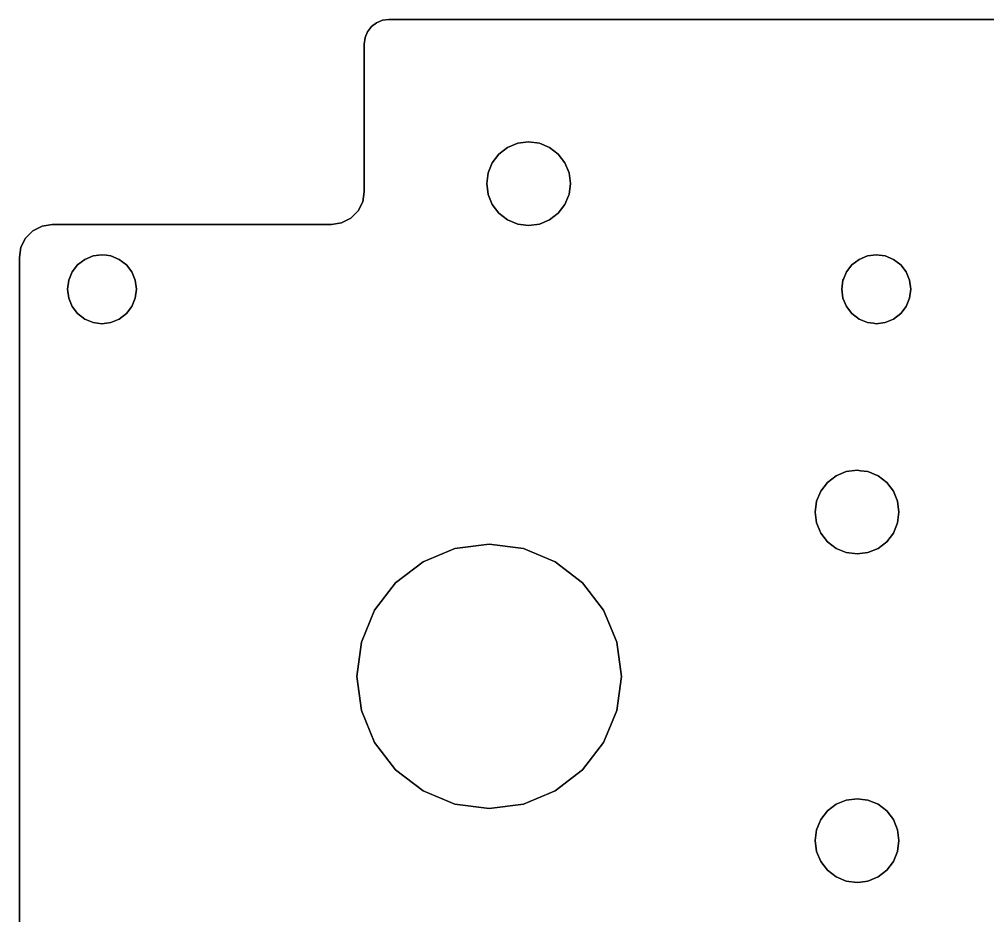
# Model space of a CAD drawing. Header units: metres. Extents: x 1388 to 2328, y 368 to 639.
# Drawn here: x 1388 to 1446.9, y 484.2 to 538.7 of the extents above; entities that cross this region are included whole.
import ezdxf

# ---------------------------------------------------------------- set-up
doc = ezdxf.new("R2010")
doc.units = ezdxf.units.M

msp = doc.modelspace()

# ---------------------------------------------------------------- linework, layer by layer
at = {"layer": 'Component#11'}
for p, q in [((1409.152, 537.992, 103.632), (1409.391, 538.303, 103.632)), ((1409.391, 538.303, 109.632), (1409.152, 537.992, 109.632)), ((1409.391, 538.303, 103.632), (1409.701, 538.541, 103.632)), ((1409.701, 538.541, 109.632), (1409.391, 538.303, 109.632)), ((1409.391, 538.303, 103.632), (1409.391, 538.303, 109.632)), ((1409.701, 538.541, 103.632), (1410.063, 538.691, 103.632)), ((1410.063, 538.691, 109.632), (1409.701, 538.541, 109.632)), ((1409.701, 538.541, 103.632), (1409.701, 538.541, 109.632)), ((1410.063, 538.691, 103.632), (1410.451, 538.742, 103.632)), ((1410.451, 538.742, 109.632), (1410.063, 538.691, 109.632)), ((1410.063, 538.691, 103.632), (1410.063, 538.691, 109.632)), ((1410.451, 538.742, 103.632), (1449.322, 538.738, 103.632)), ((1449.322, 538.738, 109.632), (1410.451, 538.742, 109.632)), ((1410.451, 538.742, 103.632), (1410.451, 538.742, 109.632)), ((1408.951, 537.242, 103.632), (1409.002, 537.63, 103.632)), ((1409.002, 537.63, 109.632), (1408.951, 537.242, 109.632)), ((1409.002, 537.63, 103.632), (1409.152, 537.992, 103.632)), ((1409.152, 537.992, 109.632), (1409.002, 537.63, 109.632)), ((1409.002, 537.63, 103.632), (1409.002, 537.63, 109.632)), ((1409.152, 537.992, 103.632), (1409.152, 537.992, 109.632)), ((1408.951, 528.25, 103.632), (1408.951, 537.242, 103.632)), ((1408.951, 537.242, 109.632), (1408.951, 528.25, 109.632)), ((1408.951, 537.242, 103.632), (1408.951, 537.242, 109.632)), ((1418.291, 531.204, 103.632), (1417.676, 530.95, 103.632)), ((1417.676, 530.95, 109.632), (1418.291, 531.204, 109.632)), ((1418.951, 531.291, 103.632), (1418.291, 531.204, 103.632)), ((1418.291, 531.204, 109.632), (1418.951, 531.291, 109.632)), ((1418.291, 531.204, 103.632), (1418.291, 531.204, 109.632)), ((1419.611, 531.204, 103.632), (1418.951, 531.291, 103.632)), ((1418.951, 531.291, 103.632), (1418.951, 531.291, 109.632)), ((1418.951, 531.291, 109.632), (1419.611, 531.204, 109.632)), ((1420.226, 530.95, 103.632), (1419.611, 531.204, 103.632)), ((1419.611, 531.204, 103.632), (1419.611, 531.204, 109.632)), ((1419.611, 531.204, 109.632), (1420.226, 530.95, 109.632)), ((1417.148, 530.544, 103.632), (1416.743, 530.016, 103.632)), ((1416.743, 530.016, 109.632), (1417.148, 530.544, 109.632)), ((1417.676, 530.95, 103.632), (1417.148, 530.544, 103.632)), ((1417.148, 530.544, 109.632), (1417.676, 530.95, 109.632)), ((1417.148, 530.544, 103.632), (1417.148, 530.544, 109.632)), ((1417.676, 530.95, 103.632), (1417.676, 530.95, 109.632)), ((1420.754, 530.544, 103.632), (1420.226, 530.95, 103.632)), ((1420.226, 530.95, 103.632), (1420.226, 530.95, 109.632)), ((1420.226, 530.95, 109.632), (1420.754, 530.544, 109.632)), ((1421.16, 530.016, 103.632), (1420.754, 530.544, 103.632)), ((1420.754, 530.544, 103.632), (1420.754, 530.544, 109.632)), ((1420.754, 530.544, 109.632), (1421.16, 530.016, 109.632)), ((1416.743, 530.016, 103.632), (1416.488, 529.401, 103.632)), ((1416.488, 529.401, 109.632), (1416.743, 530.016, 109.632)), ((1416.743, 530.016, 103.632), (1416.743, 530.016, 109.632)), ((1421.414, 529.401, 103.632), (1421.16, 530.016, 103.632)), ((1421.16, 530.016, 103.632), (1421.16, 530.016, 109.632)), ((1421.16, 530.016, 109.632), (1421.414, 529.401, 109.632)), ((1416.488, 529.401, 103.632), (1416.401, 528.741, 103.632)), ((1416.401, 528.741, 109.632), (1416.488, 529.401, 109.632)), ((1416.488, 529.401, 103.632), (1416.488, 529.401, 109.632)), ((1421.501, 528.741, 103.632), (1421.414, 529.401, 103.632)), ((1421.414, 529.401, 103.632), (1421.414, 529.401, 109.632)), ((1421.414, 529.401, 109.632), (1421.501, 528.741, 109.632)), ((1408.853, 527.632, 103.632), (1408.951, 528.25, 103.632)), ((1408.951, 528.25, 109.632), (1408.853, 527.632, 109.632)), ((1408.951, 528.25, 103.632), (1408.951, 528.25, 109.632)), ((1416.401, 528.741, 103.632), (1416.488, 528.081, 103.632)), ((1416.401, 528.741, 103.632), (1416.401, 528.741, 109.632)), ((1416.488, 528.081, 109.632), (1416.401, 528.741, 109.632)), ((1421.414, 528.081, 103.632), (1421.501, 528.741, 103.632)), ((1421.501, 528.741, 109.632), (1421.414, 528.081, 109.632)), ((1421.501, 528.741, 103.632), (1421.501, 528.741, 109.632)), ((1408.569, 527.075, 103.632), (1408.853, 527.632, 103.632)), ((1408.853, 527.632, 109.632), (1408.569, 527.075, 109.632)), ((1408.853, 527.632, 103.632), (1408.853, 527.632, 109.632)), ((1416.488, 528.081, 103.632), (1416.743, 527.466, 103.632)), ((1416.488, 528.081, 103.632), (1416.488, 528.081, 109.632)), ((1416.743, 527.466, 109.632), (1416.488, 528.081, 109.632)), ((1421.16, 527.466, 103.632), (1421.382, 528.003, 103.632)), ((1421.382, 528.003, 109.632), (1421.16, 527.466, 109.632)), ((1421.382, 528.003, 103.632), (1421.414, 528.081, 103.632)), ((1421.414, 528.081, 109.632), (1421.382, 528.003, 109.632)), ((1421.382, 528.003, 103.632), (1421.382, 528.003, 109.632)), ((1421.414, 528.081, 103.632), (1421.414, 528.081, 109.632)), ((1408.127, 526.632, 103.632), (1408.569, 527.075, 103.632)), ((1408.569, 527.075, 109.632), (1408.127, 526.632, 109.632)), ((1408.569, 527.075, 103.632), (1408.569, 527.075, 109.632)), ((1416.743, 527.466, 103.632), (1417.148, 526.938, 103.632)), ((1416.743, 527.466, 109.632), (1416.743, 527.466, 103.632)), ((1417.148, 526.938, 109.632), (1416.743, 527.466, 109.632)), ((1420.754, 526.938, 103.632), (1421.16, 527.466, 103.632)), ((1421.16, 527.466, 109.632), (1420.754, 526.938, 109.632)), ((1421.16, 527.466, 103.632), (1421.16, 527.466, 109.632)), ((1407.569, 526.348, 103.632), (1408.127, 526.632, 103.632)), ((1408.127, 526.632, 109.632), (1407.569, 526.348, 109.632)), ((1408.127, 526.632, 103.632), (1408.127, 526.632, 109.632)), ((1417.148, 526.938, 103.632), (1417.676, 526.533, 103.632)), ((1417.148, 526.938, 103.632), (1417.148, 526.938, 109.632)), ((1417.676, 526.533, 109.632), (1417.148, 526.938, 109.632)), ((1417.676, 526.533, 103.632), (1418.291, 526.278, 103.632)), ((1417.676, 526.533, 103.632), (1417.676, 526.533, 109.632)), ((1418.291, 526.278, 109.632), (1417.676, 526.533, 109.632)), ((1419.611, 526.278, 103.632), (1420.226, 526.533, 103.632)), ((1420.226, 526.533, 109.632), (1419.611, 526.278, 109.632)), ((1420.226, 526.533, 103.632), (1420.754, 526.938, 103.632)), ((1420.754, 526.938, 109.632), (1420.226, 526.533, 109.632)), ((1420.226, 526.533, 103.632), (1420.226, 526.533, 109.632)), ((1420.754, 526.938, 103.632), (1420.754, 526.938, 109.632)), ((1388.333, 525.426, 103.632), (1388.776, 525.868, 103.632)), ((1388.776, 525.868, 109.632), (1388.333, 525.426, 109.632)), ((1388.776, 525.868, 103.632), (1389.333, 526.152, 103.632)), ((1389.333, 526.152, 109.632), (1388.776, 525.868, 109.632)), ((1388.776, 525.868, 103.632), (1388.776, 525.868, 109.632)), ((1389.333, 526.152, 103.632), (1389.951, 526.25, 103.632)), ((1389.951, 526.25, 109.632), (1389.333, 526.152, 109.632)), ((1389.333, 526.152, 103.632), (1389.333, 526.152, 109.632)), ((1389.951, 526.25, 103.632), (1406.951, 526.25, 103.632)), ((1406.951, 526.25, 109.632), (1389.951, 526.25, 109.632)), ((1389.951, 526.25, 103.632), (1389.951, 526.25, 109.632)), ((1406.951, 526.25, 103.632), (1407.569, 526.348, 103.632)), ((1407.569, 526.348, 109.632), (1406.951, 526.25, 109.632)), ((1406.951, 526.25, 103.632), (1406.951, 526.25, 109.632)), ((1407.569, 526.348, 103.632), (1407.569, 526.348, 109.632)), ((1418.291, 526.278, 103.632), (1418.951, 526.191, 103.632)), ((1418.291, 526.278, 103.632), (1418.291, 526.278, 109.632)), ((1418.951, 526.191, 109.632), (1418.291, 526.278, 109.632)), ((1418.951, 526.191, 103.632), (1419.611, 526.278, 103.632)), ((1419.611, 526.278, 109.632), (1418.951, 526.191, 109.632)), ((1418.951, 526.191, 103.632), (1418.951, 526.191, 109.632)), ((1419.611, 526.278, 103.632), (1419.611, 526.278, 109.632)), ((1388.049, 524.868, 103.632), (1388.333, 525.426, 103.632)), ((1388.333, 525.426, 109.632), (1388.049, 524.868, 109.632)), ((1388.333, 525.426, 103.632), (1388.333, 525.426, 109.632)), ((1387.951, 524.25, 103.632), (1388.049, 524.868, 103.632)), ((1388.049, 524.868, 109.632), (1387.951, 524.25, 109.632)), ((1388.049, 524.868, 103.632), (1388.049, 524.868, 109.632)), ((1387.951, 472.25, 103.632), (1387.951, 524.25, 103.632)), ((1387.951, 524.25, 109.632), (1387.951, 472.25, 109.632)), ((1387.951, 524.25, 103.632), (1387.951, 524.25, 109.632)), ((1391.931, 524.13, 103.632), (1391.496, 523.796, 103.632)), ((1391.496, 523.796, 109.632), (1391.931, 524.13, 109.632)), ((1392.438, 524.34, 103.632), (1391.931, 524.13, 103.632)), ((1391.931, 524.13, 109.632), (1392.438, 524.34, 109.632)), ((1391.931, 524.13, 103.632), (1391.931, 524.13, 109.632)), ((1392.981, 524.411, 103.632), (1392.438, 524.34, 103.632)), ((1392.438, 524.34, 109.632), (1392.981, 524.411, 109.632)), ((1392.438, 524.34, 103.632), (1392.438, 524.34, 109.632)), ((1392.981, 524.411, 103.632), (1392.981, 524.411, 109.632)), ((1393.252, 524.376, 103.632), (1392.981, 524.411, 103.632)), ((1392.981, 524.411, 109.632), (1393.252, 524.376, 109.632)), ((1393.252, 524.376, 103.632), (1393.252, 524.376, 109.632)), ((1393.525, 524.34, 103.632), (1393.252, 524.376, 103.632)), ((1393.252, 524.376, 109.632), (1393.525, 524.34, 109.632)), ((1393.525, 524.34, 103.632), (1393.525, 524.34, 109.632)), ((1394.031, 524.13, 103.632), (1393.525, 524.34, 103.632)), ((1393.525, 524.34, 109.632), (1394.031, 524.13, 109.632)), ((1394.031, 524.13, 103.632), (1394.031, 524.13, 109.632)), ((1394.466, 523.796, 103.632), (1394.031, 524.13, 103.632)), ((1394.031, 524.13, 109.632), (1394.466, 523.796, 109.632)), ((1439.071, 524.13, 103.632), (1438.636, 523.796, 103.632)), ((1438.636, 523.796, 109.632), (1439.071, 524.13, 109.632)), ((1439.578, 524.34, 103.632), (1439.071, 524.13, 103.632)), ((1439.071, 524.13, 109.632), (1439.578, 524.34, 109.632)), ((1439.071, 524.13, 103.632), (1439.071, 524.13, 109.632)), ((1440.121, 524.411, 103.632), (1439.578, 524.34, 103.632)), ((1439.578, 524.34, 109.632), (1440.121, 524.411, 109.632)), ((1439.578, 524.34, 103.632), (1439.578, 524.34, 109.632)), ((1440.121, 524.411, 103.632), (1440.121, 524.411, 109.632)), ((1440.665, 524.34, 103.632), (1440.121, 524.411, 103.632)), ((1440.121, 524.411, 109.632), (1440.665, 524.34, 109.632)), ((1440.665, 524.34, 103.632), (1440.665, 524.34, 109.632)), ((1441.171, 524.13, 103.632), (1440.665, 524.34, 103.632)), ((1440.665, 524.34, 109.632), (1441.171, 524.13, 109.632)), ((1441.171, 524.13, 103.632), (1441.171, 524.13, 109.632)), ((1441.606, 523.796, 103.632), (1441.171, 524.13, 103.632)), ((1441.171, 524.13, 109.632), (1441.606, 523.796, 109.632)), ((1391.496, 523.796, 103.632), (1391.163, 523.361, 103.632)), ((1391.163, 523.361, 109.632), (1391.496, 523.796, 109.632)), ((1391.496, 523.796, 103.632), (1391.496, 523.796, 109.632)), ((1394.466, 523.796, 103.632), (1394.466, 523.796, 109.632)), ((1394.8, 523.361, 103.632), (1394.466, 523.796, 103.632)), ((1394.466, 523.796, 109.632), (1394.8, 523.361, 109.632)), ((1438.636, 523.796, 103.632), (1438.303, 523.361, 103.632)), ((1438.303, 523.361, 109.632), (1438.636, 523.796, 109.632)), ((1438.636, 523.796, 103.632), (1438.636, 523.796, 109.632)), ((1441.606, 523.796, 103.632), (1441.606, 523.796, 109.632)), ((1441.94, 523.361, 103.632), (1441.606, 523.796, 103.632)), ((1441.606, 523.796, 109.632), (1441.94, 523.361, 109.632)), ((1391.163, 523.361, 103.632), (1390.953, 522.855, 103.632)), ((1390.953, 522.855, 109.632), (1391.163, 523.361, 109.632)), ((1391.163, 523.361, 103.632), (1391.163, 523.361, 109.632)), ((1394.8, 523.361, 103.632), (1394.8, 523.361, 109.632)), ((1395.01, 522.855, 103.632), (1394.8, 523.361, 103.632)), ((1394.8, 523.361, 109.632), (1395.01, 522.855, 109.632)), ((1438.119, 522.919, 103.632), (1438.093, 522.855, 103.632)), ((1438.093, 522.855, 109.632), (1438.119, 522.919, 109.632)), ((1438.303, 523.361, 103.632), (1438.119, 522.919, 103.632)), ((1438.119, 522.919, 109.632), (1438.303, 523.361, 109.632)), ((1438.119, 522.919, 103.632), (1438.119, 522.919, 109.632)), ((1438.303, 523.361, 103.632), (1438.303, 523.361, 109.632)), ((1441.94, 523.361, 103.632), (1441.94, 523.361, 109.632)), ((1442.15, 522.855, 103.632), (1441.94, 523.361, 103.632)), ((1441.94, 523.361, 109.632), (1442.15, 522.855, 109.632)), ((1390.953, 522.855, 103.632), (1390.881, 522.311, 103.632)), ((1390.881, 522.311, 109.632), (1390.953, 522.855, 109.632)), ((1390.881, 522.311, 103.632), (1390.881, 522.311, 109.632)), ((1390.881, 522.311, 103.632), (1390.953, 521.768, 103.632)), ((1390.953, 521.768, 109.632), (1390.881, 522.311, 109.632)), ((1390.953, 522.855, 103.632), (1390.953, 522.855, 109.632)), ((1395.01, 522.855, 103.632), (1395.01, 522.855, 109.632)), ((1395.081, 522.311, 103.632), (1395.01, 522.855, 103.632)), ((1395.01, 522.855, 109.632), (1395.081, 522.311, 109.632)), ((1395.01, 521.768, 103.632), (1395.081, 522.311, 103.632)), ((1395.081, 522.311, 109.632), (1395.01, 521.768, 109.632)), ((1395.081, 522.311, 103.632), (1395.081, 522.311, 109.632)), ((1438.093, 522.855, 103.632), (1438.021, 522.311, 103.632)), ((1438.021, 522.311, 109.632), (1438.093, 522.855, 109.632)), ((1438.021, 522.311, 103.632), (1438.021, 522.311, 109.632)), ((1438.021, 522.311, 103.632), (1438.093, 521.768, 103.632)), ((1438.093, 521.768, 109.632), (1438.021, 522.311, 109.632)), ((1438.093, 522.855, 103.632), (1438.093, 522.855, 109.632)), ((1442.15, 522.855, 103.632), (1442.15, 522.855, 109.632)), ((1442.221, 522.311, 103.632), (1442.15, 522.855, 103.632)), ((1442.15, 522.855, 109.632), (1442.221, 522.311, 109.632)), ((1442.15, 521.768, 103.632), (1442.221, 522.311, 103.632)), ((1442.221, 522.311, 109.632), (1442.15, 521.768, 109.632)), ((1442.221, 522.311, 109.632), (1442.221, 522.311, 103.632)), ((1390.953, 521.768, 109.632), (1390.953, 521.768, 103.632)), ((1390.953, 521.768, 103.632), (1391.163, 521.261, 103.632)), ((1391.163, 521.261, 109.632), (1390.953, 521.768, 109.632)), ((1394.8, 521.261, 103.632), (1395.01, 521.768, 103.632)), ((1395.01, 521.768, 109.632), (1394.8, 521.261, 109.632)), ((1395.01, 521.768, 103.632), (1395.01, 521.768, 109.632)), ((1438.093, 521.768, 103.632), (1438.093, 521.768, 109.632)), ((1438.093, 521.768, 103.632), (1438.303, 521.261, 103.632)), ((1438.303, 521.261, 109.632), (1438.093, 521.768, 109.632)), ((1441.94, 521.261, 103.632), (1442.15, 521.768, 103.632)), ((1442.15, 521.768, 109.632), (1441.94, 521.261, 109.632)), ((1442.15, 521.768, 103.632), (1442.15, 521.768, 109.632)), ((1391.163, 521.261, 103.632), (1391.163, 521.261, 109.632)), ((1391.163, 521.261, 103.632), (1391.496, 520.826, 103.632)), ((1391.496, 520.826, 109.632), (1391.163, 521.261, 109.632)), ((1394.466, 520.826, 103.632), (1394.8, 521.261, 103.632)), ((1394.8, 521.261, 109.632), (1394.466, 520.826, 109.632)), ((1394.8, 521.261, 103.632), (1394.8, 521.261, 109.632)), ((1438.303, 521.261, 103.632), (1438.303, 521.261, 109.632)), ((1438.303, 521.261, 103.632), (1438.636, 520.826, 103.632)), ((1438.636, 520.826, 109.632), (1438.303, 521.261, 109.632)), ((1441.606, 520.826, 103.632), (1441.94, 521.261, 103.632)), ((1441.94, 521.261, 109.632), (1441.606, 520.826, 109.632)), ((1441.94, 521.261, 103.632), (1441.94, 521.261, 109.632)), ((1391.496, 520.826, 103.632), (1391.496, 520.826, 109.632)), ((1391.496, 520.826, 103.632), (1391.931, 520.493, 103.632)), ((1391.931, 520.493, 109.632), (1391.496, 520.826, 109.632)), ((1394.031, 520.493, 103.632), (1394.466, 520.826, 103.632)), ((1394.466, 520.826, 109.632), (1394.031, 520.493, 109.632)), ((1394.466, 520.826, 103.632), (1394.466, 520.826, 109.632)), ((1438.636, 520.826, 103.632), (1438.636, 520.826, 109.632)), ((1438.636, 520.826, 103.632), (1439.071, 520.493, 103.632)), ((1439.071, 520.493, 109.632), (1438.636, 520.826, 109.632)), ((1441.171, 520.493, 103.632), (1441.606, 520.826, 103.632)), ((1441.606, 520.826, 109.632), (1441.171, 520.493, 109.632)), ((1441.606, 520.826, 103.632), (1441.606, 520.826, 109.632)), ((1391.931, 520.493, 103.632), (1391.931, 520.493, 109.632)), ((1391.931, 520.493, 103.632), (1392.438, 520.283, 103.632)), ((1392.438, 520.283, 109.632), (1391.931, 520.493, 109.632)), ((1392.438, 520.283, 103.632), (1392.438, 520.283, 109.632)), ((1392.438, 520.283, 103.632), (1392.981, 520.211, 103.632)), ((1392.981, 520.211, 109.632), (1392.438, 520.283, 109.632)), ((1392.981, 520.211, 103.632), (1393.252, 520.247, 103.632)), ((1393.252, 520.247, 109.632), (1392.981, 520.211, 109.632)), ((1392.981, 520.211, 103.632), (1392.981, 520.211, 109.632)), ((1393.252, 520.247, 103.632), (1393.525, 520.283, 103.632)), ((1393.525, 520.283, 109.632), (1393.252, 520.247, 109.632)), ((1393.252, 520.247, 103.632), (1393.252, 520.247, 109.632)), ((1393.525, 520.283, 103.632), (1394.031, 520.493, 103.632)), ((1394.031, 520.493, 109.632), (1393.525, 520.283, 109.632)), ((1393.525, 520.283, 103.632), (1393.525, 520.283, 109.632)), ((1394.031, 520.493, 103.632), (1394.031, 520.493, 109.632)), ((1439.071, 520.493, 103.632), (1439.071, 520.493, 109.632)), ((1439.071, 520.493, 103.632), (1439.578, 520.283, 103.632)), ((1439.578, 520.283, 109.632), (1439.071, 520.493, 109.632)), ((1439.578, 520.283, 103.632), (1439.578, 520.283, 109.632)), ((1439.578, 520.283, 103.632), (1439.942, 520.235, 103.632)), ((1439.942, 520.235, 109.632), (1439.578, 520.283, 109.632)), ((1439.942, 520.235, 103.632), (1439.942, 520.235, 109.632)), ((1439.942, 520.235, 103.632), (1440.121, 520.211, 103.632)), ((1440.121, 520.211, 109.632), (1439.942, 520.235, 109.632)), ((1440.121, 520.211, 103.632), (1440.665, 520.283, 103.632)), ((1440.665, 520.283, 109.632), (1440.121, 520.211, 109.632)), ((1440.121, 520.211, 103.632), (1440.121, 520.211, 109.632)), ((1440.665, 520.283, 103.632), (1441.171, 520.493, 103.632)), ((1441.171, 520.493, 109.632), (1440.665, 520.283, 109.632)), ((1440.665, 520.283, 103.632), (1440.665, 520.283, 109.632)), ((1441.171, 520.493, 103.632), (1441.171, 520.493, 109.632)), ((1438.291, 511.204, 103.632), (1437.676, 510.95, 103.632)), ((1437.676, 510.95, 109.632), (1438.291, 511.204, 109.632)), ((1438.951, 511.291, 103.632), (1438.291, 511.204, 103.632)), ((1438.291, 511.204, 109.632), (1438.951, 511.291, 109.632)), ((1438.291, 511.204, 103.632), (1438.291, 511.204, 109.632)), ((1438.951, 511.291, 103.632), (1438.951, 511.291, 109.632)), ((1439.169, 511.263, 103.632), (1438.951, 511.291, 103.632)), ((1438.951, 511.291, 109.632), (1439.169, 511.263, 109.632)), ((1439.169, 511.263, 103.632), (1439.169, 511.263, 109.632)), ((1439.611, 511.204, 103.632), (1439.169, 511.263, 103.632)), ((1439.169, 511.263, 109.632), (1439.611, 511.204, 109.632)), ((1439.611, 511.204, 103.632), (1439.611, 511.204, 109.632)), ((1440.226, 510.95, 103.632), (1439.611, 511.204, 103.632)), ((1439.611, 511.204, 109.632), (1440.226, 510.95, 109.632)), ((1437.148, 510.544, 103.632), (1436.743, 510.016, 103.632)), ((1436.743, 510.016, 109.632), (1437.148, 510.544, 109.632)), ((1437.676, 510.95, 103.632), (1437.148, 510.544, 103.632)), ((1437.148, 510.544, 109.632), (1437.676, 510.95, 109.632)), ((1437.148, 510.544, 103.632), (1437.148, 510.544, 109.632)), ((1437.676, 510.95, 103.632), (1437.676, 510.95, 109.632)), ((1440.226, 510.95, 103.632), (1440.226, 510.95, 109.632)), ((1440.754, 510.544, 103.632), (1440.226, 510.95, 103.632)), ((1440.226, 510.95, 109.632), (1440.754, 510.544, 109.632)), ((1440.754, 510.544, 103.632), (1440.754, 510.544, 109.632)), ((1441.16, 510.016, 103.632), (1440.754, 510.544, 103.632)), ((1440.754, 510.544, 109.632), (1441.16, 510.016, 109.632)), ((1436.743, 510.016, 103.632), (1436.488, 509.401, 103.632)), ((1436.488, 509.401, 109.632), (1436.743, 510.016, 109.632)), ((1436.743, 510.016, 103.632), (1436.743, 510.016, 109.632)), ((1441.16, 510.016, 103.632), (1441.16, 510.016, 109.632)), ((1441.414, 509.401, 103.632), (1441.16, 510.016, 103.632)), ((1441.16, 510.016, 109.632), (1441.414, 509.401, 109.632)), ((1436.488, 509.401, 103.632), (1436.401, 508.741, 103.632)), ((1436.401, 508.741, 109.632), (1436.488, 509.401, 109.632)), ((1436.488, 509.401, 103.632), (1436.488, 509.401, 109.632)), ((1441.414, 509.401, 103.632), (1441.414, 509.401, 109.632)), ((1441.501, 508.741, 103.632), (1441.414, 509.401, 103.632)), ((1441.414, 509.401, 109.632), (1441.501, 508.741, 109.632)), ((1436.401, 508.741, 103.632), (1436.401, 508.741, 109.632)), ((1436.401, 508.741, 103.632), (1436.488, 508.081, 103.632)), ((1436.488, 508.081, 109.632), (1436.401, 508.741, 109.632)), ((1441.414, 508.081, 103.632), (1441.501, 508.741, 103.632)), ((1441.501, 508.741, 109.632), (1441.414, 508.081, 109.632)), ((1441.501, 508.741, 103.632), (1441.501, 508.741, 109.632)), ((1436.488, 508.081, 103.632), (1436.488, 508.081, 109.632)), ((1436.488, 508.081, 103.632), (1436.642, 507.71, 103.632)), ((1436.642, 507.71, 109.632), (1436.488, 508.081, 109.632)), ((1436.642, 507.71, 103.632), (1436.642, 507.71, 109.632)), ((1436.642, 507.71, 103.632), (1436.743, 507.466, 103.632)), ((1436.743, 507.466, 109.632), (1436.642, 507.71, 109.632)), ((1441.16, 507.466, 103.632), (1441.414, 508.081, 103.632)), ((1441.414, 508.081, 109.632), (1441.16, 507.466, 109.632)), ((1441.414, 508.081, 103.632), (1441.414, 508.081, 109.632)), ((1436.743, 507.466, 103.632), (1436.743, 507.466, 109.632)), ((1436.743, 507.466, 103.632), (1437.148, 506.938, 103.632)), ((1437.148, 506.938, 109.632), (1436.743, 507.466, 109.632)), ((1440.754, 506.938, 103.632), (1441.16, 507.466, 103.632)), ((1441.16, 507.466, 109.632), (1440.754, 506.938, 109.632)), ((1441.16, 507.466, 103.632), (1441.16, 507.466, 109.632)), ((1414.468, 506.517, 103.632), (1412.526, 505.713, 103.632)), ((1412.526, 505.713, 109.632), (1414.468, 506.517, 109.632)), ((1416.551, 506.791, 103.632), (1414.468, 506.517, 103.632)), ((1414.468, 506.517, 109.632), (1416.551, 506.791, 109.632)), ((1414.468, 506.517, 109.632), (1414.468, 506.517, 103.632)), ((1418.635, 506.517, 103.632), (1416.551, 506.791, 103.632)), ((1416.551, 506.791, 109.632), (1418.635, 506.517, 109.632)), ((1416.551, 506.791, 109.632), (1416.551, 506.791, 103.632)), ((1420.576, 505.713, 103.632), (1418.635, 506.517, 103.632)), ((1418.635, 506.517, 109.632), (1420.576, 505.713, 109.632)), ((1418.635, 506.517, 109.632), (1418.635, 506.517, 103.632)), ((1437.148, 506.938, 103.632), (1437.148, 506.938, 109.632)), ((1437.148, 506.938, 103.632), (1437.676, 506.533, 103.632)), ((1437.676, 506.533, 109.632), (1437.148, 506.938, 109.632)), ((1437.676, 506.533, 103.632), (1437.676, 506.533, 109.632)), ((1437.676, 506.533, 103.632), (1438.291, 506.278, 103.632)), ((1438.291, 506.278, 109.632), (1437.676, 506.533, 109.632)), ((1439.611, 506.278, 103.632), (1440.226, 506.533, 103.632)), ((1440.226, 506.533, 109.632), (1439.611, 506.278, 109.632)), ((1440.226, 506.533, 103.632), (1440.754, 506.938, 103.632)), ((1440.754, 506.938, 109.632), (1440.226, 506.533, 109.632)), ((1440.226, 506.533, 109.632), (1440.226, 506.533, 103.632)), ((1440.754, 506.938, 103.632), (1440.754, 506.938, 109.632)), ((1438.291, 506.278, 103.632), (1438.291, 506.278, 109.632)), ((1438.291, 506.278, 103.632), (1438.951, 506.191, 103.632)), ((1438.951, 506.191, 109.632), (1438.291, 506.278, 109.632)), ((1438.951, 506.191, 103.632), (1439.611, 506.278, 103.632)), ((1439.611, 506.278, 109.632), (1438.951, 506.191, 109.632)), ((1438.951, 506.191, 103.632), (1438.951, 506.191, 109.632)), ((1439.611, 506.278, 103.632), (1439.611, 506.278, 109.632)), ((1412.526, 505.713, 103.632), (1410.859, 504.433, 103.632)), ((1410.859, 504.433, 109.632), (1412.526, 505.713, 109.632)), ((1412.526, 505.713, 109.632), (1412.526, 505.713, 103.632)), ((1422.243, 504.433, 103.632), (1420.576, 505.713, 103.632)), ((1420.576, 505.713, 109.632), (1422.243, 504.433, 109.632)), ((1420.576, 505.713, 109.632), (1420.576, 505.713, 103.632)), ((1410.859, 504.433, 103.632), (1409.58, 502.766, 103.632)), ((1409.58, 502.766, 109.632), (1410.859, 504.433, 109.632)), ((1410.859, 504.433, 109.632), (1410.859, 504.433, 103.632)), ((1423.523, 502.766, 103.632), (1422.243, 504.433, 103.632)), ((1422.243, 504.433, 109.632), (1423.523, 502.766, 109.632)), ((1422.243, 504.433, 109.632), (1422.243, 504.433, 103.632)), ((1409.58, 502.766, 103.632), (1408.775, 500.825, 103.632)), ((1408.775, 500.825, 109.632), (1409.58, 502.766, 109.632)), ((1409.58, 502.766, 109.632), (1409.58, 502.766, 103.632)), ((1423.842, 501.996, 103.632), (1423.523, 502.766, 103.632)), ((1423.523, 502.766, 109.632), (1423.842, 501.996, 109.632)), ((1423.523, 502.766, 109.632), (1423.523, 502.766, 103.632)), ((1424.327, 500.825, 103.632), (1423.842, 501.996, 103.632)), ((1423.842, 501.996, 109.632), (1424.327, 500.825, 109.632)), ((1423.842, 501.996, 109.632), (1423.842, 501.996, 103.632)), ((1408.775, 500.825, 103.632), (1408.501, 498.741, 103.632)), ((1408.501, 498.741, 109.632), (1408.775, 500.825, 109.632)), ((1408.775, 500.825, 109.632), (1408.775, 500.825, 103.632)), ((1424.601, 498.741, 103.632), (1424.327, 500.825, 103.632)), ((1424.327, 500.825, 109.632), (1424.601, 498.741, 109.632)), ((1424.327, 500.825, 109.632), (1424.327, 500.825, 103.632)), ((1408.501, 498.741, 103.632), (1408.775, 496.658, 103.632)), ((1408.775, 496.658, 109.632), (1408.501, 498.741, 109.632)), ((1408.501, 498.741, 109.632), (1408.501, 498.741, 103.632)), ((1424.327, 496.658, 103.632), (1424.601, 498.741, 103.632)), ((1424.601, 498.741, 109.632), (1424.327, 496.658, 109.632)), ((1424.601, 498.741, 109.632), (1424.601, 498.741, 103.632)), ((1408.775, 496.658, 103.632), (1409.58, 494.716, 103.632)), ((1409.58, 494.716, 109.632), (1408.775, 496.658, 109.632)), ((1408.775, 496.658, 109.632), (1408.775, 496.658, 103.632)), ((1423.842, 495.487, 103.632), (1424.327, 496.658, 103.632)), ((1424.327, 496.658, 109.632), (1423.842, 495.487, 109.632)), ((1424.327, 496.658, 109.632), (1424.327, 496.658, 103.632)), ((1423.523, 494.716, 103.632), (1423.842, 495.487, 103.632)), ((1423.842, 495.487, 109.632), (1423.523, 494.716, 109.632)), ((1423.842, 495.487, 109.632), (1423.842, 495.487, 103.632)), ((1409.58, 494.716, 103.632), (1410.859, 493.049, 103.632)), ((1410.859, 493.049, 109.632), (1409.58, 494.716, 109.632)), ((1409.58, 494.716, 109.632), (1409.58, 494.716, 103.632)), ((1422.243, 493.049, 103.632), (1423.523, 494.716, 103.632)), ((1423.523, 494.716, 109.632), (1422.243, 493.049, 109.632)), ((1423.523, 494.716, 103.632), (1423.523, 494.716, 109.632)), ((1410.859, 493.049, 103.632), (1412.526, 491.77, 103.632)), ((1412.526, 491.77, 109.632), (1410.859, 493.049, 109.632)), ((1410.859, 493.049, 109.632), (1410.859, 493.049, 103.632)), ((1420.576, 491.77, 103.632), (1422.243, 493.049, 103.632)), ((1422.243, 493.049, 109.632), (1420.576, 491.77, 109.632)), ((1422.243, 493.049, 109.632), (1422.243, 493.049, 103.632)), ((1412.526, 491.77, 103.632), (1414.468, 490.966, 103.632)), ((1414.468, 490.966, 109.632), (1412.526, 491.77, 109.632)), ((1412.526, 491.77, 109.632), (1412.526, 491.77, 103.632)), ((1418.635, 490.966, 103.632), (1420.576, 491.77, 103.632)), ((1420.576, 491.77, 109.632), (1418.635, 490.966, 109.632)), ((1420.576, 491.77, 109.632), (1420.576, 491.77, 103.632)), ((1438.291, 491.204, 103.632), (1437.676, 490.95, 103.632)), ((1437.676, 490.95, 109.632), (1438.291, 491.204, 109.632)), ((1438.951, 491.291, 103.632), (1438.291, 491.204, 103.632)), ((1438.291, 491.204, 109.632), (1438.951, 491.291, 109.632)), ((1438.291, 491.204, 103.632), (1438.291, 491.204, 109.632)), ((1438.951, 491.291, 109.632), (1438.951, 491.291, 103.632)), ((1439.611, 491.204, 103.632), (1438.951, 491.291, 103.632)), ((1438.951, 491.291, 109.632), (1439.611, 491.204, 109.632)), ((1439.611, 491.204, 103.632), (1439.611, 491.204, 109.632)), ((1440.226, 490.95, 103.632), (1439.611, 491.204, 103.632)), ((1439.611, 491.204, 109.632), (1440.226, 490.95, 109.632)), ((1414.468, 490.966, 103.632), (1416.551, 490.691, 103.632)), ((1416.551, 490.691, 109.632), (1414.468, 490.966, 109.632)), ((1414.468, 490.966, 109.632), (1414.468, 490.966, 103.632)), ((1416.551, 490.691, 103.632), (1418.635, 490.966, 103.632)), ((1418.635, 490.966, 109.632), (1416.551, 490.691, 109.632)), ((1416.551, 490.691, 109.632), (1416.551, 490.691, 103.632)), ((1418.635, 490.966, 109.632), (1418.635, 490.966, 103.632)), ((1437.148, 490.544, 103.632), (1436.743, 490.016, 103.632)), ((1436.743, 490.016, 109.632), (1437.148, 490.544, 109.632)), ((1437.676, 490.95, 103.632), (1437.148, 490.544, 103.632)), ((1437.148, 490.544, 109.632), (1437.676, 490.95, 109.632)), ((1437.148, 490.544, 103.632), (1437.148, 490.544, 109.632)), ((1437.676, 490.95, 103.632), (1437.676, 490.95, 109.632)), ((1440.226, 490.95, 103.632), (1440.226, 490.95, 109.632)), ((1440.754, 490.544, 103.632), (1440.226, 490.95, 103.632)), ((1440.226, 490.95, 109.632), (1440.754, 490.544, 109.632)), ((1440.754, 490.544, 103.632), (1440.754, 490.544, 109.632)), ((1441.16, 490.016, 103.632), (1440.754, 490.544, 103.632)), ((1440.754, 490.544, 109.632), (1441.16, 490.016, 109.632)), ((1436.743, 490.016, 103.632), (1436.642, 489.772, 103.632)), ((1436.642, 489.772, 109.632), (1436.743, 490.016, 109.632)), ((1436.743, 490.016, 103.632), (1436.743, 490.016, 109.632)), ((1441.16, 490.016, 103.632), (1441.16, 490.016, 109.632)), ((1441.414, 489.401, 103.632), (1441.16, 490.016, 103.632)), ((1441.16, 490.016, 109.632), (1441.414, 489.401, 109.632)), ((1436.488, 489.401, 103.632), (1436.401, 488.741, 103.632)), ((1436.401, 488.741, 109.632), (1436.488, 489.401, 109.632)), ((1436.642, 489.772, 103.632), (1436.488, 489.401, 103.632)), ((1436.488, 489.401, 109.632), (1436.642, 489.772, 109.632)), ((1436.488, 489.401, 103.632), (1436.488, 489.401, 109.632)), ((1436.642, 489.772, 103.632), (1436.642, 489.772, 109.632)), ((1441.414, 489.401, 103.632), (1441.414, 489.401, 109.632)), ((1441.501, 488.741, 103.632), (1441.414, 489.401, 103.632)), ((1441.414, 489.401, 109.632), (1441.501, 488.741, 109.632)), ((1436.401, 488.741, 103.632), (1436.401, 488.741, 109.632)), ((1436.401, 488.741, 103.632), (1436.488, 488.081, 103.632)), ((1436.488, 488.081, 109.632), (1436.401, 488.741, 109.632)), ((1441.414, 488.081, 103.632), (1441.501, 488.741, 103.632)), ((1441.501, 488.741, 109.632), (1441.414, 488.081, 109.632)), ((1441.501, 488.741, 103.632), (1441.501, 488.741, 109.632)), ((1436.488, 488.081, 103.632), (1436.488, 488.081, 109.632)), ((1436.488, 488.081, 103.632), (1436.743, 487.466, 103.632)), ((1436.743, 487.466, 109.632), (1436.488, 488.081, 109.632)), ((1441.16, 487.466, 103.632), (1441.414, 488.081, 103.632)), ((1441.414, 488.081, 109.632), (1441.16, 487.466, 109.632)), ((1441.414, 488.081, 103.632), (1441.414, 488.081, 109.632)), ((1436.743, 487.466, 103.632), (1436.743, 487.466, 109.632)), ((1436.743, 487.466, 103.632), (1437.148, 486.938, 103.632)), ((1437.148, 486.938, 109.632), (1436.743, 487.466, 109.632)), ((1437.148, 486.938, 103.632), (1437.148, 486.938, 109.632)), ((1437.148, 486.938, 103.632), (1437.676, 486.533, 103.632)), ((1437.676, 486.533, 109.632), (1437.148, 486.938, 109.632)), ((1440.226, 486.533, 103.632), (1440.754, 486.938, 103.632)), ((1440.754, 486.938, 109.632), (1440.226, 486.533, 109.632)), ((1440.754, 486.938, 103.632), (1441.16, 487.466, 103.632)), ((1441.16, 487.466, 109.632), (1440.754, 486.938, 109.632)), ((1440.754, 486.938, 103.632), (1440.754, 486.938, 109.632)), ((1441.16, 487.466, 103.632), (1441.16, 487.466, 109.632)), ((1437.676, 486.533, 103.632), (1437.676, 486.533, 109.632)), ((1437.676, 486.533, 103.632), (1438.291, 486.278, 103.632)), ((1438.291, 486.278, 109.632), (1437.676, 486.533, 109.632)), ((1439.611, 486.278, 103.632), (1440.226, 486.533, 103.632)), ((1440.226, 486.533, 109.632), (1439.611, 486.278, 109.632)), ((1440.226, 486.533, 103.632), (1440.226, 486.533, 109.632)), ((1438.291, 486.278, 103.632), (1438.291, 486.278, 109.632)), ((1438.291, 486.278, 103.632), (1438.951, 486.191, 103.632)), ((1438.951, 486.191, 109.632), (1438.291, 486.278, 109.632)), ((1438.951, 486.191, 103.632), (1439.169, 486.22, 103.632)), ((1439.169, 486.22, 109.632), (1438.951, 486.191, 109.632)), ((1438.951, 486.191, 103.632), (1438.951, 486.191, 109.632)), ((1439.169, 486.22, 103.632), (1439.611, 486.278, 103.632)), ((1439.611, 486.278, 109.632), (1439.169, 486.22, 109.632)), ((1439.169, 486.22, 103.632), (1439.169, 486.22, 109.632)), ((1439.611, 486.278, 103.632), (1439.611, 486.278, 109.632))]:
    msp.add_line(p, q, dxfattribs=at)

doc.saveas('drawing.dxf')
